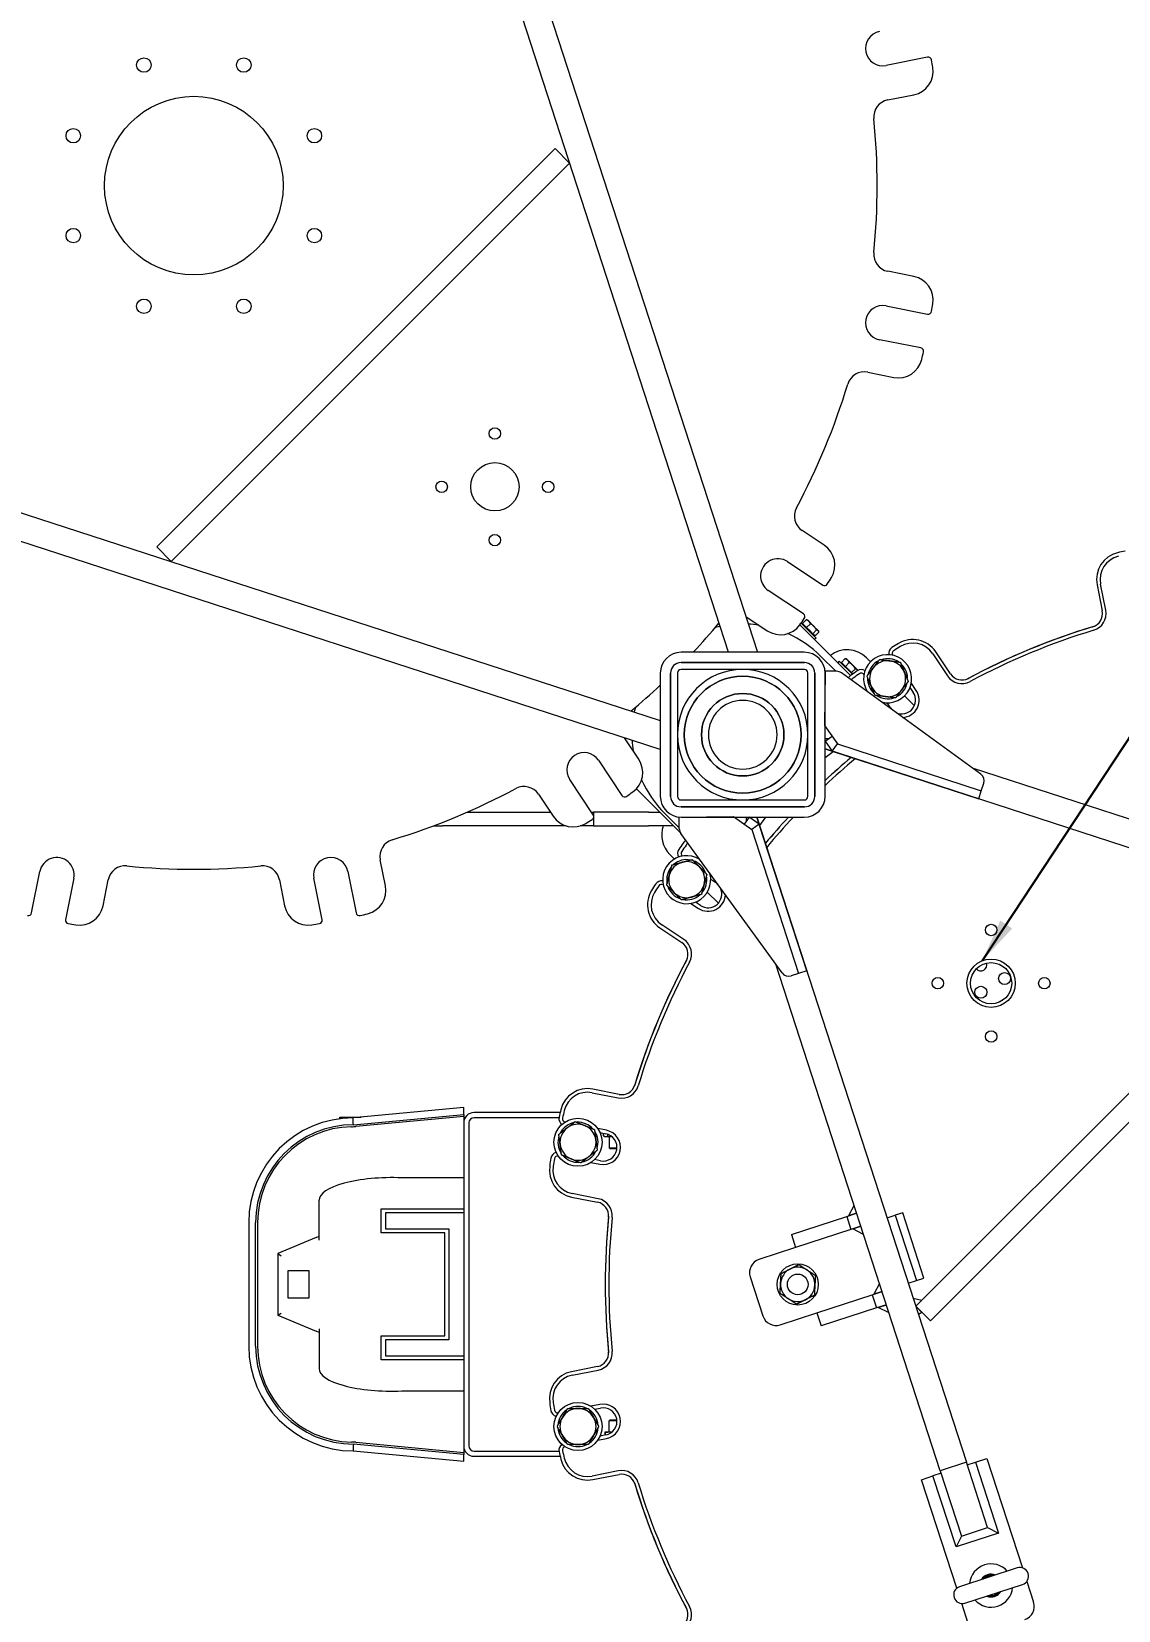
# Model space of a CAD drawing. Header units: inches. Extents: x 20 to 536, y 8 to 344.
# Drawn here: x 62.9 to 102.5, y 232.5 to 289.9 of the extents above; entities that cross this region are included whole.
import ezdxf

# ---------------------------------------------------------------- set-up
doc = ezdxf.new("R2010")
doc.units = ezdxf.units.IN
doc.header["$LTSCALE"] = 16
doc.header["$MEASUREMENT"] = 0
for name, color, linetype, lineweight in [('Dimension (ANSI)', 7, 'Continuous', 25), ('Symbol (ANSI)', 7, 'Continuous', 25), ('Visible', 7, 'Continuous', 18)]:
    doc.layers.add(name, color=color, linetype=linetype, lineweight=lineweight)
doc.styles.add('MEMCOR Medium', font='arial.ttf')
doc.dimstyles.new('Default (ANSI)', dxfattribs={"dimscale": 16, "dimtxt": 0.15, "dimasz": 0.098425, "dimexe": 0.125, "dimexo": 0.0625, "dimgap": 0.031496, "dimtad": 0, "dimtih": 1, "dimtoh": 1, "dimdec": 4, "dimrnd": 1e-08, "dimzin": 3, "dimdsep": 46, "dimlunit": 5, "dimtxsty": 'MEMCOR Medium', "dimcen": 0.09, "dimdle": 0.393701, "dimclrd": 256, "dimclre": 256, "dimclrt": 256, "dimadec": 0, "dimazin": 1, "dimtfac": 0.8, "dimtofl": 0, "dimtmove": 0, "dimatfit": 3, "dimfxl": 1, "dimfrac": 1, "dimtolj": 1, "dimtzin": 4, "dimlwd": -1, "dimlwe": -1, "dimarcsym": 0})
doc.dimstyles.new('Default (ANSI)$7', dxfattribs={"dimscale": 16, "dimtxt": 0.15, "dimasz": 0.098425, "dimexe": 0.125, "dimexo": 0.0625, "dimgap": 0.031496, "dimtad": 0, "dimtih": 1, "dimtoh": 1, "dimdec": 4, "dimrnd": 1e-08, "dimzin": 3, "dimdsep": 46, "dimlunit": 5, "dimtxsty": 'MEMCOR Medium', "dimcen": 0.09, "dimdle": 0.393701, "dimclrd": 256, "dimclre": 256, "dimclrt": 256, "dimadec": 0, "dimazin": 1, "dimtfac": 0.8, "dimtofl": 0, "dimtmove": 0, "dimatfit": 3, "dimfxl": 1, "dimfrac": 1, "dimtolj": 1, "dimtzin": 4, "dimlwd": -1, "dimlwe": -1, "dimarcsym": 0})

# ---------------------------------------------------------------- blocks, each defined once
blk = doc.blocks.new('*D27')
at = {"layer": 'Defpoints', "color": 0, "transparency": 16777216}
for p in [(109.281, 316.444), (88.802, 264.323)]:
    blk.add_point(p, dxfattribs=at)
at = {"layer": 'Dimension (ANSI)', "transparency": 16777216}
for p, q in [((113.734, 327.776), (109.857, 317.91)), ((115.851, 327.776), (113.734, 327.776))]:
    blk.add_line(p, q, dxfattribs=at)
blk.add_solid([(109.613, 318.006), (110.102, 317.814), (109.281, 316.444)], dxfattribs=at)
at = {"layer": 'Dimension (ANSI)', "transparency": 16777216, "insert": (116.355, 327.776), "char_height": 2.4, "attachment_point": 4, "style": 'MEMCOR Medium'}
blk.add_mtext('\\A1; \\fArial|b0|i0;\\H2.4000;R56 in\\P[R1422.4 mm]{\\P\\fArial|b0|i0;\\H2.4000;RADIAL CLEARANCE REQUIRED}', dxfattribs=at)

msp = doc.modelspace()

# ---------------------------------------------------------------- linework, layer by layer
at = {"layer": 'Visible'}
for p, q in [((88.283644, 267.323274), (80.627723, 290.885776)), ((81.57878, 291.194793), (89.335106, 267.323274)), ((95.532809, 288.968789), (94.022767, 288.668423)), ((94.080444, 287.415602), (95.030701, 287.60462)), ((67.475373, 271.153856), (81.971062, 285.649545)), ((81.971062, 285.649545), (82.501392, 285.119215)), ((82.501392, 285.119215), (68.005703, 270.623526)), ((95.030701, 280.993047), (94.080444, 281.182064)), ((94.022767, 279.929244), (95.532809, 279.628878)), ((95.286996, 278.393089), (93.776953, 278.693455)), ((93.350806, 277.513928), (94.301063, 277.32491)), ((62.239142, 272.497195), (85.801644, 264.841274)), ((91.770923, 271.216612), (90.965334, 271.75489)), ((85.801644, 263.789812), (61.930125, 271.546138)), ((68.005703, 270.623526), (67.475373, 271.153856)), ((90.432615, 270.619506), (91.712766, 269.764136)), ((91.012748, 268.716484), (89.732596, 269.571855)), ((101.698051, 269.775057), (101.887069, 268.8248)), ((102.014571, 268.850162), (101.825554, 269.800419)), ((88.910604, 268.629756), (89.693091, 268.106916)), ((90.881733, 268.320923), (92.728612, 266.474043)), ((91.47706, 267.838733), (90.929175, 268.386617)), ((90.981363, 268.36979), (91.117766, 268.506193)), ((91.054326, 268.296827), (90.981363, 268.36979)), ((91.008958, 268.342196), (90.991278, 268.324515)), ((91.127289, 268.223865), (91.054326, 268.296827)), ((91.127289, 268.223865), (91.263691, 268.360267)), ((91.163107, 268.496345), (91.141908, 268.502025)), ((91.208475, 268.450977), (91.163107, 268.496345)), ((91.394584, 268.264868), (91.208475, 268.450977)), ((91.547913, 268.111539), (91.394584, 268.264868)), ((91.240435, 268.110719), (91.127289, 268.223865)), ((91.353581, 267.997573), (91.240435, 268.110719)), ((91.353581, 267.997573), (91.489983, 268.133975)), ((91.393764, 267.95739), (91.353581, 267.997573)), ((91.406352, 267.944802), (91.388672, 267.927121)), ((91.433947, 267.917207), (91.393764, 267.95739)), ((91.47706, 267.838733), (91.420491, 267.782164)), ((91.433947, 267.917207), (91.570349, 268.053609)), ((91.560501, 268.098951), (91.547913, 268.111539)), ((91.560501, 268.098951), (91.566182, 268.077752)), ((91.041644, 267.323274), (86.561644, 267.323274)), ((92.192206, 266.631993), (91.651284, 267.172914)), ((93.303338, 267.121336), (93.45154, 266.973133)), ((95.717256, 267.270279), (96.255533, 266.46469)), ((96.363625, 266.536915), (95.825347, 267.342503)), ((85.801644, 266.563274), (85.801644, 262.083274)), ((86.176644, 262.078274), (86.176644, 266.568274)), ((86.176644, 266.568274), (86.176644, 262.078274)), ((86.426644, 266.568274), (86.426644, 264.323274)), ((86.556644, 266.948274), (91.046644, 266.948274)), ((91.046644, 266.948274), (86.556644, 266.948274)), ((88.801644, 266.698274), (86.556644, 266.698274)), ((91.046644, 266.698274), (88.801644, 266.698274)), ((91.176644, 264.323274), (91.176644, 266.568274)), ((91.426644, 266.568274), (91.426644, 262.078274)), ((91.426644, 262.078274), (91.426644, 266.568274)), ((91.802448, 266.636075), (91.781788, 264.663248)), ((91.801644, 262.083274), (91.801644, 266.563274)), ((91.801686, 266.563274), (91.801644, 266.563274)), ((92.220897, 266.631693), (91.802448, 266.636075)), ((92.317103, 266.99869), (92.260534, 266.942121)), ((92.794132, 266.52166), (92.317103, 266.99869)), ((97.464781, 262.890343), (92.394091, 266.574414)), ((92.395577, 266.955577), (92.531979, 267.091979)), ((92.46854, 266.882614), (92.395577, 266.955577)), ((92.423172, 266.927982), (92.405491, 266.910302)), ((92.541502, 266.809651), (92.46854, 266.882614)), ((92.541502, 266.809651), (92.677905, 266.946053)), ((92.654648, 266.696505), (92.541502, 266.809651)), ((92.577321, 267.082131), (92.556122, 267.087812)), ((92.622689, 267.036763), (92.577321, 267.082131)), ((92.808798, 266.850654), (92.622689, 267.036763)), ((92.767794, 266.583359), (92.654648, 266.696505)), ((92.767794, 266.583359), (92.904197, 266.719762)), ((92.807977, 266.543176), (92.767794, 266.583359)), ((92.814686, 266.536467), (92.807977, 266.543176)), ((92.962127, 266.697326), (92.808798, 266.850654)), ((92.974715, 266.684737), (92.962127, 266.697326)), ((92.974715, 266.684737), (92.980395, 266.663538)), ((94.890861, 266.041132), (95.012059, 265.859747)), ((95.12015, 265.931971), (94.937371, 266.205519)), ((93.889719, 265.505501), (93.912735, 265.471055)), ((94.180589, 265.304176), (94.059391, 265.485562)), ((94.68892, 265.735754), (95.050914, 265.373759)), ((86.426644, 264.323274), (86.426644, 262.078274)), ((91.176644, 262.078274), (91.176644, 264.323274)), ((91.781788, 264.663248), (92.255797, 263.986293)), ((91.801644, 264.090063), (92.057629, 264.269306)), ((85.018002, 263.431827), (84.495162, 264.214314)), ((91.801644, 264.188594), (91.942361, 264.188594)), ((91.801644, 264.090063), (92.059786, 263.721399)), ((115.26904, 256.180255), (91.801644, 263.805274)), ((91.801644, 263.805274), (92.059786, 263.721399)), ((91.801644, 263.492774), (92.098849, 263.708706)), ((92.059786, 263.721399), (92.255797, 263.986293)), ((92.059786, 263.721399), (92.098849, 263.708706)), ((92.098849, 263.708706), (97.39004, 261.989494)), ((92.255797, 263.986293), (97.486608, 262.286699)), ((83.553064, 263.392322), (84.408434, 262.11217)), ((97.150235, 263.118874), (115.578057, 257.131311)), ((83.360782, 261.412152), (82.505412, 262.692303)), ((97.486608, 262.286699), (97.573762, 262.554933)), ((81.370028, 262.159584), (81.908306, 261.353995)), ((86.533957, 260.756204), (84.932884, 262.357276)), ((86.556644, 261.948274), (88.801644, 261.948274)), ((88.801644, 261.948274), (91.046644, 261.948274)), ((97.39004, 261.989494), (97.486608, 262.286699)), ((78.778449, 261.507007), (81.806066, 261.507007)), ((83.297401, 261.507007), (83.373395, 261.507007)), ((85.373395, 261.507007), (83.373395, 261.507007)), ((83.373395, 261.507007), (83.373395, 261.387538)), ((85.373395, 261.507007), (85.783154, 261.507007)), ((85.952004, 261.473634), (86.492925, 260.932712)), ((91.046644, 261.698274), (86.556644, 261.698274)), ((86.556644, 261.698274), (91.046644, 261.698274)), ((77.544326, 261.007007), (77.873395, 261.007007)), ((82.371981, 261.007007), (77.873395, 261.007007)), ((83.373395, 261.007007), (82.891388, 261.007007)), ((83.373395, 261.303429), (83.373395, 261.007007)), ((83.373395, 261.007007), (85.373395, 261.007007)), ((86.283154, 261.007007), (85.373395, 261.007007)), ((86.488843, 261.32247), (88.46167, 261.34313)), ((86.493225, 260.904021), (86.488843, 261.32247)), ((86.561644, 261.323274), (91.041644, 261.323274)), ((86.561644, 261.323274), (86.561644, 261.323232)), ((88.46167, 261.34313), (89.138625, 260.869121)), ((89.034855, 261.323274), (88.855612, 261.067289)), ((88.936324, 261.182557), (88.936324, 261.323274)), ((89.403519, 261.065132), (89.034855, 261.323274)), ((89.403519, 261.065132), (89.138625, 260.869121)), ((89.138625, 260.869121), (90.838219, 255.63831)), ((89.319644, 261.323274), (96.944663, 237.855878)), ((89.403519, 261.065132), (89.319644, 261.323274)), ((89.416212, 261.026069), (89.403519, 261.065132)), ((89.632144, 261.323274), (89.416212, 261.026069)), ((91.135424, 255.734878), (89.416212, 261.026069)), ((90.234575, 255.660137), (86.550504, 260.730827)), ((75.800008, 258.823855), (75.610991, 259.774112)), ((86.313997, 259.798835), (86.147417, 259.965415)), ((62.92034, 257.837923), (63.220706, 259.347965)), ((64.456495, 259.102151), (64.156129, 257.592109)), ((73.49604, 257.592109), (73.195674, 259.102151)), ((74.431463, 259.347965), (74.73183, 257.837923)), ((87.653863, 259.212183), (87.619417, 259.235199)), ((87.639356, 259.065527), (87.820742, 258.944329)), ((65.520298, 258.094217), (65.709316, 259.044474)), ((71.942854, 259.044474), (72.131871, 258.094217)), ((87.916548, 258.196284), (87.514622, 258.59821)), ((86.919399, 258.187547), (87.192947, 258.004768)), ((87.265171, 258.112859), (87.083786, 258.234057)), ((95.101896, 243.527333), (109.597585, 258.023022)), ((86.660228, 256.869385), (85.854639, 257.407662)), ((110.127915, 257.492692), (95.632226, 242.997003)), ((85.782415, 257.299571), (86.588003, 256.761294)), ((95.993607, 237.546861), (90.006044, 255.974683)), ((90.838219, 255.63831), (90.569985, 255.551156)), ((91.135424, 255.734878), (90.838219, 255.63831)), ((83.324499, 251.299364), (84.274756, 251.110347)), ((84.300118, 251.237849), (83.349861, 251.426867)), ((78.648859, 250.762105), (74.620465, 250.384443)), ((74.632451, 250.13447), (78.648859, 250.511009)), ((78.648859, 250.511009), (78.648859, 250.762105)), ((78.648859, 250.511009), (78.648859, 250.439295)), ((82.158327, 250.577826), (79.023859, 250.577826)), ((74.135224, 250.411895), (74.913292, 250.411895)), ((74.135224, 250.351512), (74.135224, 250.411895)), ((78.648859, 250.439295), (74.723178, 250.071263)), ((78.648859, 250.439295), (78.648859, 248.304977)), ((78.836359, 250.202826), (78.836359, 238.447941)), ((82.115437, 250.390326), (79.023859, 250.390326)), ((83.848608, 249.93082), (83.525936, 249.995003)), ((83.609288, 249.845877), (83.823247, 249.803318)), ((83.7384, 249.726256), (83.7384, 249.820195)), ((83.788301, 249.701441), (83.759711, 249.714772)), ((83.788301, 249.701441), (83.814697, 249.701441)), ((83.814697, 249.701441), (84.040432, 249.701441)), ((83.890994, 249.726256), (83.890994, 249.784813)), ((83.944801, 249.701441), (83.944801, 249.29017)), ((83.280122, 248.759214), (83.602795, 248.69503)), ((83.628156, 248.822532), (83.414197, 248.865091)), ((83.944801, 249.29017), (84.225183, 249.29017)), ((83.983141, 249.251826), (83.944801, 249.29017)), ((84.221954, 249.251826), (83.983141, 249.251826)), ((78.648859, 248.200465), (76.390416, 248.200465)), ((78.648859, 248.304977), (78.648859, 248.200465)), ((78.648859, 248.200465), (78.648859, 247.075475)), ((83.545118, 247.44221), (82.594861, 247.631228)), ((73.385224, 245.940048), (73.385224, 247.387989)), ((75.648859, 246.200475), (75.648859, 247.075475)), ((75.648859, 247.075475), (78.648859, 247.075475)), ((78.648859, 247.075475), (78.648859, 246.928396)), ((82.5695, 247.503725), (83.519756, 247.314708)), ((92.853221, 247.211973), (92.652584, 246.8182)), ((70.826193, 246.575441), (70.826193, 242.075441)), ((71.076193, 242.075441), (71.076193, 246.575441)), ((71.147594, 246.575441), (71.147594, 242.075441)), ((75.795937, 246.928396), (75.795937, 246.347553)), ((78.648859, 246.928396), (75.795937, 246.928396)), ((78.648859, 246.928396), (78.648859, 241.722486)), ((90.572148, 246.142225), (92.588388, 246.797341)), ((92.588388, 246.797341), (92.949789, 246.914768)), ((92.588388, 246.797341), (92.742896, 246.321813)), ((92.949789, 246.914768), (92.652584, 246.8182)), ((93.104298, 246.43924), (92.742896, 246.321813)), ((92.807093, 246.342672), (93.104298, 246.43924)), ((94.055354, 246.748257), (94.352559, 246.844824)), ((94.625988, 246.933667), (94.352559, 246.844824)), ((94.352559, 246.844824), (95.125102, 244.467183)), ((95.398531, 244.556025), (94.625988, 246.933667)), ((73.272594, 246.028535), (71.885224, 245.450465)), ((73.272594, 246.028535), (73.385224, 246.075465)), ((77.961359, 246.200475), (75.648859, 246.200475)), ((75.795937, 246.347553), (78.108437, 246.347553)), ((77.961359, 242.450407), (77.961359, 246.200475)), ((78.108437, 246.347553), (78.108437, 242.303328)), ((90.572148, 246.142225), (90.726656, 245.666697)), ((92.742896, 246.321813), (90.726656, 245.666697)), ((93.200866, 246.142034), (92.807093, 246.342672)), ((71.885224, 245.450465), (71.885224, 243.200465)), ((71.885224, 245.450465), (72.010224, 245.367131)), ((90.726656, 245.666697), (89.395177, 245.234073)), ((72.260224, 244.825465), (73.010224, 244.825465)), ((72.260224, 243.825465), (72.260224, 244.825465)), ((73.010224, 244.825465), (73.010224, 243.825465)), ((89.074158, 244.604037), (89.537683, 243.177452)), ((93.780272, 244.358803), (93.579635, 243.96503)), ((94.827897, 244.370615), (95.125102, 244.467183)), ((95.125102, 244.467183), (95.398531, 244.556025)), ((73.010224, 243.825465), (72.260224, 243.825465)), ((91.499199, 243.289056), (93.515439, 243.944172)), ((93.515439, 243.944172), (93.87684, 244.061598)), ((93.515439, 243.944172), (93.669947, 243.468644)), ((93.87684, 244.061598), (93.579635, 243.96503)), ((94.031349, 243.58607), (93.669947, 243.468644)), ((93.734144, 243.489502), (94.031349, 243.58607)), ((95.005328, 243.824539), (95.322867, 243.748304)), ((95.322867, 243.748304), (95.101896, 243.527333)), ((71.885224, 243.200465), (72.010224, 243.283798)), ((71.885224, 243.200465), (73.272594, 242.622394)), ((90.16772, 242.856432), (91.499199, 243.289056)), ((91.499199, 243.289056), (91.653707, 242.813528)), ((93.669947, 243.468644), (91.653707, 242.813528)), ((94.127917, 243.288865), (93.734144, 243.489502)), ((95.101896, 243.527333), (95.632226, 242.997003)), ((95.101896, 243.527333), (95.322867, 243.306363)), ((95.322867, 243.306363), (95.198463, 243.230128)), ((73.385224, 242.575465), (73.272594, 242.622394)), ((73.385224, 242.710881), (73.385224, 241.262941)), ((75.648859, 242.450407), (77.961359, 242.450407)), ((75.648859, 241.575407), (75.648859, 242.450407)), ((75.795937, 242.303328), (75.795937, 241.722486)), ((78.108437, 242.303328), (75.795937, 242.303328)), ((78.648859, 241.575407), (75.648859, 241.575407)), ((75.795937, 241.722486), (78.648859, 241.722486)), ((78.648859, 241.722486), (78.648859, 241.575407)), ((78.648859, 241.575407), (78.648859, 240.450465)), ((83.519756, 241.336174), (82.5695, 241.147156)), ((82.594861, 241.019654), (83.545118, 241.208672)), ((76.390416, 240.450465), (78.648859, 240.450465)), ((78.648859, 240.450465), (78.648859, 240.345904)), ((78.648859, 240.345904), (78.648859, 238.211586)), ((83.602795, 239.955851), (83.280122, 239.891668)), ((83.414197, 239.78579), (83.628156, 239.828349)), ((83.983141, 239.398941), (83.944801, 239.360597)), ((84.225189, 239.360597), (83.944801, 239.360597)), ((83.944801, 238.949441), (83.944801, 239.360597)), ((83.983141, 239.398941), (84.221969, 239.398941)), ((78.648859, 238.139873), (74.632451, 238.516411)), ((74.723178, 238.579619), (78.648859, 238.211586)), ((83.525936, 238.655878), (83.848608, 238.720062)), ((83.823247, 238.847564), (83.609288, 238.805005)), ((83.780848, 238.924625), (83.780848, 238.83913)), ((83.788301, 238.949441), (83.788041, 238.94932)), ((83.78856, 238.949441), (83.788301, 238.949441)), ((83.971999, 238.949441), (83.78856, 238.949441)), ((83.796273, 238.924625), (83.796273, 238.842199)), ((84.040432, 238.949441), (83.971999, 238.949441)), ((74.620465, 238.266439), (78.648859, 237.888777)), ((78.648859, 238.211586), (78.648859, 238.139873)), ((78.648859, 237.888777), (78.648859, 238.139873)), ((79.023859, 238.260441), (82.115456, 238.260441)), ((79.023859, 238.072941), (82.158354, 238.072941)), ((96.944663, 237.855878), (95.993607, 237.546861)), ((97.717206, 235.478237), (96.944663, 237.855878)), ((96.975565, 237.760772), (97.27277, 237.85734)), ((97.27277, 237.85734), (97.688857, 237.992535)), ((97.27277, 237.85734), (98.110979, 235.277599)), ((97.688857, 237.992535), (98.98251, 234.01108)), ((84.274756, 237.540535), (83.324499, 237.351517)), ((83.349861, 237.224015), (84.300118, 237.413033)), ((95.311216, 237.219993), (95.727303, 237.355188)), ((96.024508, 237.451755), (95.727303, 237.355188)), ((96.565512, 234.775447), (95.727303, 237.355188)), ((95.993607, 237.546861), (96.766149, 235.16922)), ((96.594219, 233.271315), (95.311216, 237.219993)), ((98.110979, 235.277599), (96.565512, 234.775447)), ((96.766149, 235.16922), (96.565512, 234.775447)), ((96.766149, 235.16922), (97.717206, 235.478237)), ((97.717206, 235.478237), (98.110979, 235.277599)), ((98.794058, 234.009135), (96.69724, 233.327838)), ((96.891897, 232.728747), (98.988714, 233.410044)), ((99.142319, 233.51924), (99.388451, 232.761724)), ((97.010809, 231.989182), (96.775328, 232.71392))]:
    msp.add_line(p, q, dxfattribs=at)
for centre, radius in [((88.801644, 264.323274), 56), ((67.008385, 288.687233), 0.2635), ((70.643785, 288.687233), 0.2635), ((68.826085, 284.298833), 3.25), ((64.437685, 286.116533), 0.2635), ((73.214485, 286.116533), 0.2635), ((64.437685, 282.481133), 0.2635), ((73.214485, 282.481133), 0.2635), ((67.008385, 279.910433), 0.2635), ((70.643785, 279.910433), 0.2635), ((79.782585, 275.279833), 0.2085), ((79.782585, 273.342333), 0.88), ((77.845085, 273.342333), 0.2085), ((81.720085, 273.342333), 0.2085), ((79.782585, 271.404833), 0.2085), ((88.801644, 264.323274), 2.125), ((88.801644, 264.323274), 1.5), ((97.842977, 257.219441), 0.2085), ((97.842977, 255.281941), 0.88), ((97.842977, 255.281941), 0.75), ((98.333888, 255.452373), 0.21875), ((95.905477, 255.281941), 0.2085), ((97.467863, 254.952373), 0.21875), ((99.780477, 255.281941), 0.2085), ((97.842977, 253.344441), 0.2085), ((82.80747, 249.495573), 0.875), ((90.804677, 244.325441), 0.75), ((90.804677, 244.325441), 0.375127), ((90.804677, 244.325441), 0.375), ((82.80747, 239.155309), 0.875)]:
    msp.add_circle(centre, radius, dxfattribs=at)
for centre, radius, start, end in [((93.89986, 289.286317), 0.63, 101.25, 281.25), ((95.55622, 288.851095), 0.12, 9.66499849, 101.25), ((94.860972, 288.457903), 0.87, 281.25, 9.07630282), ((68.826085, 284.298833), 27.235, 9.07630282, 9.66499849), ((94.203351, 286.797708), 0.63, 101.25, 185.62372905), ((68.826085, 284.298833), 24.87, 354.37627095, 5.62372905), ((94.203351, 281.799959), 0.63, 174.37627095, 258.75), ((94.860972, 280.139763), 0.87, 350.92369718, 78.75), ((93.89986, 279.311349), 0.63, 78.75, 258.75), ((68.826085, 284.298833), 27.235, 350.33500151, 350.92369718), ((95.55622, 279.746572), 0.12, 258.75, 350.33500151), ((95.263585, 278.275394), 0.12, 347.16499849, 78.75), ((68.826085, 284.298833), 27.235, 346.57630282, 347.16499849), ((93.227899, 276.896033), 0.63, 78.75, 163.12372905), ((94.470791, 278.178193), 0.87, 258.75, 346.57630282), ((68.826085, 284.298833), 24.87, 331.87627095, 343.12372905), ((91.315344, 272.278715), 0.63, 151.87627095, 236.25), ((91.287577, 270.493234), 0.87, 328.42369718, 56.25), ((90.082605, 270.09568), 0.63, 56.24999879, 236.24999879), ((102.678837, 269.970148), 1, 103.42369718, 191.25), ((102.678837, 269.970148), 0.87, 103.42369718, 191.25), ((108.799477, 244.325441), 27.365, 102.83500151, 103.42369718), ((68.826085, 284.298833), 27.235, 327.83500151, 328.42369718), ((91.779435, 269.863912), 0.12, 236.25, 327.83500151), ((101.396677, 268.727255), 0.5, 286.87627095, 11.25), ((101.396677, 268.727255), 0.63, 286.87627095, 11.25), ((68.826085, 284.298833), 24.87, 316.95506323, 320.21870398), ((88.801644, 264.323274), 4.03, 101.81192252, 104.29404182), ((88.801644, 264.323274), 4.03, 81.6233646, 87.14945895), ((90.176437, 268.830294), 0.87, 236.25, 324.07630282), ((68.826085, 284.298833), 27.235, 324.07630282, 324.66499849), ((90.946079, 268.616708), 0.12, 324.66499849, 56.25), ((108.799477, 244.325441), 25.001221, 106.7970119, 118.2029881), ((108.799477, 244.325441), 25, 106.87627095, 118.12372905), ((88.801644, 264.323274), 4.03, 45, 65.93042427), ((94.993878, 266.786933), 1, 33.75, 121.57630282), ((108.799477, 244.325441), 24.87, 106.87627095, 118.12372905), ((86.561644, 266.563274), 0.76, 90, 180), ((91.041644, 266.563274), 0.76, 0, 90), ((92.596231, 266.414229), 1, 45, 127.18915753), ((94.076188, 266.360401), 0.875, 255.23842805, 212.76157195), ((94.364556, 267.278791), 0.25, 122.16499849, 190.23355832), ((108.799477, 244.325441), 27.365, 121.57630282, 122.16499849), ((94.364556, 267.278791), 0.12, 122.16499849, 211.95357801), ((108.799477, 244.325441), 27.235, 121.57630282, 122.16499849), ((94.993878, 266.786933), 0.87, 33.75, 121.57630282), ((86.556644, 266.568274), 0.38, 90, 180), ((86.556644, 266.568274), 0.38, 90, 180), ((88.801644, 264.323274), 2.375, 90, 180), ((86.556644, 266.568274), 0.13, 90, 180), ((88.801644, 264.323274), 2.375, 0, 90), ((91.046644, 266.568274), 0.38, 0, 90), ((91.046644, 266.568274), 0.38, 0, 90), ((91.046644, 266.568274), 0.13, 0, 90), ((92.217756, 266.331709), 0.3, 54, 89.4), ((108.799477, 244.325441), 27.365, 125.33500151, 125.92369718), ((108.799477, 244.325441), 27.235, 125.33500151, 125.92369718), ((93.117352, 266.445436), 0.25, 57.26644169, 125.33500151), ((93.117352, 266.445436), 0.12, 35.54642199, 125.33500151), ((94.076188, 266.360401), 0.7295, 116.55914134, 168.44085866), ((94.076188, 266.360401), 0.656, 142.5, 202.5), ((94.076188, 266.360401), 0.656, 82.5, 142.5), ((94.076188, 266.360401), 0.7295, 56.55914134, 108.44085866), ((94.076188, 266.360401), 0.656, 22.5, 82.5), ((94.076188, 266.360401), 0.7295, 356.55914134, 48.44085866), ((94.076188, 266.360401), 0.656, 322.5, 22.5), ((96.779359, 266.8147), 0.5, 213.75, 298.12372905), ((68.826085, 284.298833), 24.87, 309.78129602, 313.04493677), ((88.801644, 264.323274), 2.125, 0, 180), ((93.330938, 265.675793), 1, 125.92369718, 133.84363124), ((93.330938, 265.675793), 0.87, 125.92369718, 132.30603479), ((94.076188, 266.360401), 0.7295, 176.55914134, 228.44085866), ((94.076188, 266.360401), 0.656, 202.5, 262.5), ((94.076188, 266.360401), 0.656, 262.5, 322.5), ((94.076188, 266.360401), 0.7295, 296.55914134, 348.44085866), ((96.779359, 266.8147), 0.63, 213.75, 298.12372905), ((88.801644, 264.323274), 1.5, 0, 180), ((88.801644, 264.323274), 1.25, 0, 180), ((94.076188, 266.360401), 0.7295, 236.55914134, 288.44085866), ((94.596324, 265.581961), 0.5, 244.5618626, 33.75), ((94.596324, 265.581961), 0.63, 272.72070396, 33.75), ((88.801644, 264.323274), 4.03, 165.70595818, 168.18807748), ((94.596324, 265.581961), 0.5, 213.75, 223.4381374), ((88.801644, 264.323274), 2.375, 180, 270), ((88.801644, 264.323274), 2.125, 180, 0), ((88.801644, 264.323274), 1.5, 180, 0), ((88.801644, 264.323274), 1.25, 180, 0), ((88.801644, 264.323274), 2.375, 270, 0), ((83.029238, 263.042313), 0.63, 33.75000085, 213.75), ((88.801644, 264.323274), 4.03, 182.85054105, 188.3766354), ((84.294624, 262.948481), 0.87, 305.92369718, 33.75), ((108.799477, 244.325441), 25.001221, 129.93194563, 132.83427514), ((108.799477, 244.325441), 25, 129.93019171, 132.83687059), ((108.799477, 244.325441), 24.87, 129.74234516, 133.11519249), ((88.801644, 264.323274), 4.03, 204.06957573, 225), ((97.288445, 262.647638), 0.3, 342, 54), ((68.826085, 284.298833), 24.87, 286.87627095, 298.12372905), ((80.846203, 261.809574), 0.63, 33.75, 118.12372905), ((84.50821, 262.178839), 0.12, 213.75, 305.33500151), ((68.826085, 284.298833), 27.235, 305.33500151, 305.92369718), ((86.561644, 262.083274), 0.76, 180, 270), ((86.556644, 262.078274), 0.38, 180, 270), ((86.556644, 262.078274), 0.38, 180, 270), ((86.556644, 262.078274), 0.13, 180, 270), ((91.041644, 262.083274), 0.76, 270, 0), ((91.046644, 262.078274), 0.38, 270, 0), ((91.046644, 262.078274), 0.13, 270, 0), ((91.046644, 262.078274), 0.38, 270, 0), ((82.631684, 261.837341), 0.87, 213.75, 301.57630282), ((83.261006, 261.345483), 0.12, 302.16499849, 33.75), ((68.826085, 284.298833), 27.235, 301.57630282, 302.16499849), ((86.854524, 260.672522), 1, 160.45874597, 225), ((86.793209, 260.907162), 0.3, 180.6, 216), ((108.799477, 244.325441), 25.001221, 137.16572486, 140.06805437), ((108.799477, 244.325441), 25, 137.16312941, 140.06980829), ((108.799477, 244.325441), 24.87, 136.88480751, 140.25765484), ((76.228885, 259.897019), 0.63, 106.87627095, 191.25), ((108.799477, 244.325441), 27.365, 144.07630282, 144.66499849), ((108.799477, 244.325441), 27.235, 144.07630282, 144.66499849), ((87.449125, 259.79398), 1, 136.15636876, 144.07630282), ((87.449125, 259.79398), 0.87, 137.69396521, 144.07630282), ((63.838601, 259.225058), 0.63, 348.75, 168.75), ((73.813569, 259.225058), 0.63, 11.25, 191.25), ((86.764517, 259.04873), 0.875, 57.23842805, 14.76157195), ((86.764517, 259.04873), 0.656, 105, 165), ((86.764517, 259.04873), 0.7295, 79.05914134, 130.94085866), ((86.679482, 260.007566), 0.25, 144.66499849, 212.73355832), ((86.679482, 260.007566), 0.12, 144.66499849, 234.45357801), ((86.764517, 259.04873), 0.656, 45, 105), ((86.764517, 259.04873), 0.7295, 19.05914134, 70.94085866), ((66.327211, 258.921567), 0.63, 84.37627095, 168.75), ((68.826085, 284.298833), 24.87, 264.37627095, 275.62372905), ((71.324959, 258.921567), 0.63, 11.25, 95.62372905), ((86.764517, 259.04873), 0.7295, 139.05914134, 190.94085866), ((86.764517, 259.04873), 0.656, 165, 225), ((86.764517, 259.04873), 0.656, 345, 45), ((86.764517, 259.04873), 0.7295, 319.05914134, 10.94085866), ((74.946725, 258.654127), 0.87, 283.42369718, 11.25), ((86.337985, 258.13104), 1, 148.42369718, 236.25), ((86.337985, 258.13104), 0.87, 148.42369718, 236.25), ((108.799477, 244.325441), 27.365, 147.83500151, 148.42369718), ((108.799477, 244.325441), 27.235, 147.83500151, 148.42369718), ((85.846127, 258.760362), 0.25, 79.76644169, 147.83500151), ((85.846127, 258.760362), 0.12, 58.04642199, 147.83500151), ((86.764517, 259.04873), 0.7295, 199.05914134, 250.94085866), ((86.764517, 259.04873), 0.656, 225, 285), ((86.764517, 259.04873), 0.7295, 259.05914134, 310.94085866), ((86.764517, 259.04873), 0.656, 285, 345), ((87.542957, 258.528594), 0.63, 236.25, 357.27929604), ((87.542957, 258.528594), 0.5, 236.25, 25.4381374), ((87.542957, 258.528594), 0.5, 46.5618626, 56.25), ((64.667015, 258.263946), 0.87, 260.92369718, 348.75), ((72.985155, 258.263946), 0.87, 191.25, 279.07630282), ((62.802646, 257.861333), 0.12, 257.16499849, 348.75), ((64.273824, 257.568698), 0.12, 168.75, 260.33500151), ((68.826085, 284.298833), 27.235, 260.33500151, 260.92369718), ((68.826085, 284.298833), 27.235, 279.07630282, 279.66499849), ((73.378346, 257.568698), 0.12, 279.66499849, 11.25), ((74.849524, 257.861333), 0.12, 191.25, 282.83500151), ((68.826085, 284.298833), 27.235, 282.83500151, 283.42369718), ((86.310218, 256.345559), 0.5, 331.87627095, 56.25), ((86.310218, 256.345559), 0.63, 331.87627095, 56.25), ((108.799477, 244.325441), 25.001221, 151.7970119, 163.2029881), ((108.799477, 244.325441), 25, 151.87627095, 163.12372905), ((108.799477, 244.325441), 24.87, 151.87627095, 163.12372905), ((90.47728, 255.836473), 0.3, 216, 288), ((97.467876, 255.952351), 0.21875, 222.20956389, 16.24542178), ((98.333876, 254.452395), 0.21875, 109.98927997, 131.24204091), ((83.15477, 250.446081), 1, 78.75, 166.57630282), ((83.15477, 250.446081), 0.87, 78.75, 166.57630282), ((84.397663, 251.728241), 0.63, 258.75, 343.12372905), ((84.397663, 251.728241), 0.5, 258.75, 343.12372905), ((79.023859, 250.202826), 0.375, 90, 180), ((108.799477, 244.325441), 27.365, 166.57630282, 167.16499849), ((108.799477, 244.325441), 27.235, 166.57630282, 167.16499849), ((74.635224, 246.575441), 3.809031, 90.22200867, 180), ((74.635224, 246.575441), 3.559031, 90.04463412, 180), ((74.635224, 246.575441), 3.48763, 91.12702033, 180), ((74.524829, 252.186985), 2.125, 271.12702033, 275.35582504), ((79.023859, 250.202826), 0.1875, 90, 180), ((82.361977, 250.34888), 0.25, 167.16499849, 235.23355832), ((82.80747, 249.495573), 0.656, 127.5, 187.5), ((82.80747, 249.495573), 0.7295, 101.55914134, 153.44085866), ((82.361977, 250.34888), 0.12, 167.16499849, 256.95357801), ((82.80747, 249.495573), 0.656, 67.5, 127.5), ((82.80747, 249.495573), 0.7295, 41.55914134, 93.44085866), ((82.80747, 249.495573), 0.656, 7.5, 67.5), ((82.80747, 249.495573), 0.7295, 341.55914134, 33.44085866), ((83.725702, 249.312925), 0.63, 258.75, 78.75), ((82.80747, 249.495573), 0.7295, 161.55914134, 213.44085866), ((82.80747, 249.495573), 0.656, 187.5, 247.5), ((82.80747, 249.495573), 0.656, 307.5, 7.5), ((83.725702, 249.312925), 0.5, 258.75, 78.75), ((108.799477, 244.325441), 27.365, 170.33500151, 170.92369718), ((82.069342, 248.877702), 0.25, 102.26644169, 170.33500151), ((108.799477, 244.325441), 27.235, 170.33500151, 170.92369718), ((82.069342, 248.877702), 0.12, 80.54642199, 170.33500151), ((82.80747, 249.495573), 0.7295, 221.55914134, 273.44085866), ((82.80747, 249.495573), 0.656, 247.5, 307.5), ((82.80747, 249.495573), 0.7295, 281.55914134, 333.44085866), ((82.76459, 248.484511), 1, 170.92369718, 258.75), ((82.76459, 248.484511), 0.87, 170.92369718, 258.75), ((83.422211, 246.824315), 0.5, 354.37627095, 78.75), ((83.422211, 246.824315), 0.63, 354.37627095, 78.75), ((108.799477, 244.325441), 25.001221, 174.2970119, 185.7029881), ((108.799477, 244.325441), 25, 174.37627095, 185.62372905), ((108.799477, 244.325441), 24.87, 174.37627095, 185.62372905), ((89.549686, 244.758545), 0.5, 108, 198), ((90.804677, 244.325441), 0.625, 116.93132787, 176.93132787), ((90.804677, 244.325441), 0.625, 56.93132787, 116.93132787), ((90.804677, 244.325441), 0.625, 356.93132787, 56.93132787), ((90.804677, 244.325441), 0.625, 176.93132787, 236.93132787), ((90.804677, 244.325441), 0.625, 296.93132787, 356.93132787), ((90.804677, 244.325441), 0.625, 236.93132787, 296.93132787), ((90.013211, 243.33196), 0.5, 198, 288), ((74.635224, 242.075441), 3.809031, 180, 269.77799133), ((74.635224, 242.075441), 3.559031, 180, 269.95536588), ((74.635224, 242.075441), 3.48763, 180, 268.87297967), ((83.422211, 241.826567), 0.5, 281.25, 5.62372905), ((83.422211, 241.826567), 0.63, 281.25, 5.62372905), ((82.76459, 240.166371), 1, 101.25, 189.07630282), ((82.76459, 240.166371), 0.87, 101.25, 189.07630282), ((108.799477, 244.325441), 27.365, 189.07630282, 189.66499849), ((82.069342, 239.77318), 0.25, 189.66499849, 257.73355832), ((108.799477, 244.325441), 27.235, 189.07630282, 189.66499849), ((82.069342, 239.77318), 0.12, 189.66499849, 279.45357801), ((82.80747, 239.155309), 0.7295, 124.05914134, 175.94085866), ((82.80747, 239.155309), 0.656, 90, 150), ((82.80747, 239.155309), 0.7295, 64.05914134, 115.94085866), ((82.80747, 239.155309), 0.656, 30, 90), ((82.80747, 239.155309), 0.7295, 4.05914134, 55.94085866), ((83.725702, 239.337957), 0.63, 281.25, 101.25), ((83.725702, 239.337957), 0.5, 281.25, 101.25), ((82.80747, 239.155309), 0.7295, 184.05914134, 235.94085866), ((82.80747, 239.155309), 0.656, 150, 210), ((82.80747, 239.155309), 0.7295, 304.05914134, 355.94085866), ((82.80747, 239.155309), 0.656, 330, 30), ((74.524829, 236.463896), 2.125, 84.64417496, 88.87297967), ((79.023859, 238.447941), 0.375, 180, 270), ((79.023859, 238.447941), 0.1875, 180, 270), ((82.361977, 238.302002), 0.25, 124.76644169, 192.83500151), ((82.80747, 239.155309), 0.656, 210, 270), ((82.361977, 238.302002), 0.12, 103.04642199, 192.83500151), ((82.80747, 239.155309), 0.7295, 244.05914134, 295.94085866), ((82.80747, 239.155309), 0.656, 270, 330), ((108.799477, 244.325441), 27.365, 192.83500151, 193.42369718), ((83.15477, 238.2048), 1, 193.42369718, 281.25), ((108.799477, 244.325441), 27.235, 192.83500151, 193.42369718), ((83.15477, 238.2048), 0.87, 193.42369718, 281.25), ((84.397663, 236.92264), 0.63, 16.87627095, 101.25), ((84.397663, 236.92264), 0.5, 16.87627095, 101.25), ((108.799477, 244.325441), 25.001221, 196.7970119, 208.2029881), ((108.799477, 244.325441), 25, 196.87627095, 208.12372905), ((108.799477, 244.325441), 24.87, 196.87627095, 208.12372905), ((97.842977, 233.368941), 0.787402, 41.57817848, 174.42182152), ((97.842977, 233.368941), 0.415343, 67.31583472, 148.68416528), ((98.891386, 233.709589), 0.314961, 288, 108), ((96.794568, 233.028292), 0.314961, 108, 288), ((97.842977, 233.368941), 0.787402, 221.57817848, 354.42182152), ((97.842977, 233.368941), 0.375, 75.12903493, 140.87096507), ((97.842977, 233.368941), 0.3625, 78.32607559, 137.67392441), ((97.842977, 233.368941), 0.415343, 247.31583472, 328.68416528), ((97.842977, 233.368941), 0.375, 255.12903493, 320.87096507), ((97.842977, 233.368941), 0.3625, 258.32607559, 317.67392441), ((98.912922, 232.607216), 0.5, 288, 18), ((86.310218, 232.305323), 0.5, 303.75, 28.12372905), ((86.310218, 232.305323), 0.63, 303.75, 28.12372905)]:
    msp.add_arc(centre, radius, start, end, dxfattribs=at)
for centre, start_param, end_param in [((76.017041, 247.387989), 1.42844633, 3.141592654), ((76.017041, 241.262941), 3.141592654, 4.854738977)]:
    msp.add_ellipse(centre, major_axis=(2.631817, 0), ratio=0.311867359, start_param=start_param, end_param=end_param, dxfattribs=at)
for points, weights in [([(91.117766, 268.506193), (91.131182, 268.504899), (91.141908, 268.502025)], [1, 1.01264716336, 1.01686585215]), ([(91.208475, 268.450977), (91.174613, 268.484839), (91.117766, 268.506193)], [1, 1.0379548493, 1]), ([(91.263691, 268.360267), (91.242338, 268.417115), (91.208475, 268.450977)], [1, 1.0379548493, 1]), ([(91.394584, 268.264868), (91.342073, 268.317379), (91.263691, 268.360267)], [1, 1.0379548493, 1]), ([(91.489983, 268.133975), (91.447095, 268.212357), (91.394584, 268.264868)], [1, 1.0379548493, 1]), ([(91.547913, 268.111539), (91.529264, 268.130188), (91.489983, 268.133975)], [1, 1.0379548493, 1]), ([(91.570349, 268.053609), (91.566562, 268.09289), (91.547913, 268.111539)], [1, 1.0379548493, 1]), ([(92.531979, 267.091979), (92.545395, 267.090686), (92.556122, 267.087812)], [1, 1.01264716336, 1.01686585215]), ([(92.622689, 267.036763), (92.588827, 267.070625), (92.531979, 267.091979)], [1, 1.0379548493, 1]), ([(92.677905, 266.946053), (92.656551, 267.002901), (92.622689, 267.036763)], [1, 1.0379548493, 1]), ([(92.808798, 266.850654), (92.756286, 266.903166), (92.677905, 266.946053)], [1, 1.0379548493, 1]), ([(92.904197, 266.719762), (92.861309, 266.798143), (92.808798, 266.850654)], [1, 1.0379548493, 1]), ([(92.962127, 266.697326), (92.943478, 266.715975), (92.904197, 266.719762)], [1, 1.0379548493, 1]), ([(92.982203, 266.655756), (92.976848, 266.682604), (92.962127, 266.697326)], [1.01289105011, 1.02972469008, 1]), ([(93.325184, 266.459272), (93.448743, 266.620297), (93.555748, 266.759748)], [1, 1.0379548493, 1]), ([(93.555748, 266.759748), (93.662753, 266.8992), (93.786311, 267.060224)], [1, 1.0379548493, 1]), ([(93.786311, 267.060224), (93.987542, 267.033732), (94.161813, 267.010789)], [1, 1.0379548493, 1]), ([(94.161813, 267.010789), (94.336084, 266.987846), (94.537314, 266.961353)], [1, 1.0379548493, 1]), ([(94.537314, 266.961353), (94.614987, 266.773836), (94.682253, 266.611441)], [1, 1.0379548493, 1]), ([(94.682253, 266.611441), (94.749519, 266.449047), (94.827191, 266.261529)], [1, 1.0379548493, 1]), ([(93.470123, 266.109361), (93.402857, 266.271755), (93.325184, 266.459272)], [1, 1.0379548493, 1]), ([(93.615061, 265.759449), (93.537389, 265.946966), (93.470123, 266.109361)], [1, 1.0379548493, 1]), ([(94.596627, 265.961053), (94.489623, 265.821602), (94.366064, 265.660577)], [1, 1.0379548493, 1]), ([(94.827191, 266.261529), (94.703632, 266.100505), (94.596627, 265.961053)], [1, 1.0379548493, 1]), ([(93.990562, 265.710013), (93.816292, 265.732956), (93.615061, 265.759449)], [1, 1.0379548493, 1]), ([(94.366064, 265.660577), (94.164833, 265.68707), (93.990562, 265.710013)], [1, 1.0379548493, 1]), ([(86.228895, 259.584352), (86.424947, 259.636884), (86.594732, 259.682378)], [1, 1.0379548493, 1]), ([(86.594732, 259.682378), (86.764517, 259.727872), (86.960568, 259.780403)], [1, 1.0379548493, 1]), ([(86.960568, 259.780403), (87.104088, 259.636884), (87.228379, 259.512593)], [1, 1.0379548493, 1]), ([(86.032844, 258.852679), (86.085376, 259.04873), (86.13087, 259.218516)], [1, 1.0379548493, 1]), ([(86.13087, 259.218516), (86.176364, 259.388301), (86.228895, 259.584352)], [1, 1.0379548493, 1]), ([(87.228379, 259.512593), (87.352671, 259.388301), (87.49619, 259.244782)], [1, 1.0379548493, 1]), ([(87.49619, 259.244782), (87.443658, 259.04873), (87.398164, 258.878945)], [1, 1.0379548493, 1]), ([(86.300655, 258.584868), (86.176364, 258.70916), (86.032844, 258.852679)], [1, 1.0379548493, 1]), ([(86.568466, 258.317058), (86.424947, 258.460577), (86.300655, 258.584868)], [1, 1.0379548493, 1]), ([(87.300139, 258.513109), (87.104088, 258.460577), (86.934302, 258.415083)], [1, 1.0379548493, 1]), ([(87.398164, 258.878945), (87.352671, 258.70916), (87.300139, 258.513109)], [1, 1.0379548493, 1]), ([(86.934302, 258.415083), (86.764517, 258.369589), (86.568466, 258.317058)], [1, 1.0379548493, 1]), ([(82.107646, 249.785449), (82.268671, 249.909008), (82.408122, 250.016012)], [1, 1.0379548493, 1]), ([(82.408122, 250.016012), (82.547573, 250.123017), (82.708598, 250.246576)], [1, 1.0379548493, 1]), ([(82.708598, 250.246576), (82.896115, 250.168904), (83.05851, 250.101638)], [1, 1.0379548493, 1]), ([(83.05851, 250.101638), (83.220905, 250.034372), (83.408422, 249.956699)], [1, 1.0379548493, 1]), ([(83.408422, 249.956699), (83.434914, 249.755469), (83.457857, 249.581198)], [1, 1.0379548493, 1]), ([(82.157082, 249.409947), (82.134139, 249.584218), (82.107646, 249.785449)], [1, 1.0379548493, 1]), ([(82.206517, 249.034446), (82.180025, 249.235677), (82.157082, 249.409947)], [1, 1.0379548493, 1]), ([(83.457857, 249.581198), (83.480801, 249.406927), (83.507293, 249.205696)], [1, 1.0379548493, 1]), ([(83.7384, 249.726256), (83.779287, 249.701441), (83.814697, 249.701441)], [1, 1.0379548493, 1]), ([(83.814697, 249.701441), (83.850106, 249.701441), (83.890994, 249.726256)], [1, 1.0379548493, 1]), ([(83.890994, 249.726256), (83.969572, 249.707781), (84.038338, 249.703128)], [1, 1.02798582185, 1.01470122692]), ([(82.556429, 248.889508), (82.394035, 248.956774), (82.206517, 249.034446)], [1, 1.0379548493, 1]), ([(82.906341, 248.744569), (82.718824, 248.822242), (82.556429, 248.889508)], [1, 1.0379548493, 1]), ([(83.206817, 248.975133), (83.067366, 248.868128), (82.906341, 248.744569)], [1, 1.0379548493, 1]), ([(83.507293, 249.205696), (83.346268, 249.082138), (83.206817, 248.975133)], [1, 1.0379548493, 1]), ([(90.180573, 244.358899), (90.189538, 244.526127), (90.19989, 244.719225)], [1, 1.0379548493, 1]), ([(90.19989, 244.719225), (90.372295, 244.806809), (90.521601, 244.88266)], [1, 1.0379548493, 1]), ([(90.521601, 244.88266), (90.670907, 244.95851), (90.843311, 245.046094)], [1, 1.0379548493, 1]), ([(90.843311, 245.046094), (91.005363, 244.94058), (91.145705, 244.849202)], [1, 1.0379548493, 1]), ([(91.145705, 244.849202), (91.286046, 244.757824), (91.448098, 244.652309)], [1, 1.0379548493, 1]), ([(90.161256, 243.998572), (90.171608, 244.191671), (90.180573, 244.358899)], [1, 1.0379548493, 1]), ([(91.428781, 244.291983), (91.419816, 244.124755), (91.409464, 243.931656)], [1, 1.0379548493, 1]), ([(91.448098, 244.652309), (91.437746, 244.459211), (91.428781, 244.291983)], [1, 1.0379548493, 1]), ([(90.46365, 243.80168), (90.323309, 243.893058), (90.161256, 243.998572)], [1, 1.0379548493, 1]), ([(90.766043, 243.604788), (90.603991, 243.710302), (90.46365, 243.80168)], [1, 1.0379548493, 1]), ([(91.087754, 243.768222), (90.938447, 243.692372), (90.766043, 243.604788)], [1, 1.0379548493, 1]), ([(91.409464, 243.931656), (91.23706, 243.844072), (91.087754, 243.768222)], [1, 1.0379548493, 1]), ([(82.239357, 239.483309), (82.327244, 239.635534), (82.428728, 239.811309)], [1, 1.0379548493, 1]), ([(82.428728, 239.811309), (82.631695, 239.811309), (82.80747, 239.811309)], [1, 1.0379548493, 1]), ([(82.80747, 239.811309), (82.983244, 239.811309), (83.186211, 239.811309)], [1, 1.0379548493, 1]), ([(83.186211, 239.811309), (83.287695, 239.635534), (83.375582, 239.483309)], [1, 1.0379548493, 1]), ([(82.049986, 239.155309), (82.15147, 239.331084), (82.239357, 239.483309)], [1, 1.0379548493, 1]), ([(82.239357, 238.827309), (82.15147, 238.979534), (82.049986, 239.155309)], [1, 1.0379548493, 1]), ([(83.375582, 239.483309), (83.46347, 239.331084), (83.564953, 239.155309)], [1, 1.0379548493, 1]), ([(83.564953, 239.155309), (83.46347, 238.979534), (83.375582, 238.827309)], [1, 1.0379548493, 1]), ([(82.428728, 238.499309), (82.327244, 238.675084), (82.239357, 238.827309)], [1, 1.0379548493, 1]), ([(82.80747, 238.499309), (82.631695, 238.499309), (82.428728, 238.499309)], [1, 1.0379548493, 1]), ([(83.186211, 238.499309), (82.983244, 238.499309), (82.80747, 238.499309)], [1, 1.0379548493, 1]), ([(83.375582, 238.827309), (83.287695, 238.675084), (83.186211, 238.499309)], [1, 1.0379548493, 1]), ([(83.78856, 238.949441), (83.784981, 238.949441), (83.780848, 238.924625)], [1, 1.0379548493, 1]), ([(83.796273, 238.924625), (83.79214, 238.949441), (83.78856, 238.949441)], [1, 1.0379548493, 1]), ([(83.971999, 238.949441), (83.890444, 238.949441), (83.796273, 238.924625)], [1, 1.0379548493, 1]), ([(84.036046, 238.945928), (84.003676, 238.949441), (83.971999, 238.949441)], [1.01787691037, 1.01440742171, 1])]:
    msp.add_rational_spline(points, weights, degree=2, dxfattribs=at)
for points in [[(74.632451, 250.13447), (74.628523, 250.217769), (74.624522, 250.301153), (74.620465, 250.384443)], [(74.632451, 238.516411), (74.628523, 238.433112), (74.624522, 238.349728), (74.620465, 238.266439)]]:
    msp.add_open_spline(points, degree=3, dxfattribs=at)

# ---------------------------------------------------------------- dimensions: what is measured, and where the dimension line sits
at = {"layer": 'Dimension (ANSI)'}
dim = msp.add_radius_dim(center=(88.801644, 264.323274), mpoint=(109.281443, 316.444074), text=' \\fArial|b0|i0;\\H2.4000;<> in\\X[R1422.4 mm]{\\P\\fArial|b0|i0;\\H2.4000;RADIAL CLEARANCE REQUIRED}', dimstyle='Default (ANSI)', override={"dimgap": 0.031496, "dimdec": 4, "dimlfac": 1, "dimpost": '', "dimcen": 0, "dimtol": 0, "dimlim": 0, "dimtp": 0, "dimtm": 0, "dimtdec": 2}, dxfattribs=at)
dim.commit()
dim.dimension.update_dxf_attribs({"geometry": '*D27', "text_midpoint": (142.216836, 327.776043), "dimtype": 164})

# ---------------------------------------------------------------- leaders
at = {"layer": 'Symbol (ANSI)', "annotation_type": 0, "has_hookline": 1, "hookline_direction": 0, "text_width": 45.193999}
msp.add_leader([(97.527248, 256.103351), (134.179115, 311.703794), (135.753918, 311.703794)], dimstyle='Default (ANSI)$7', override={"dimtad": 0}, dxfattribs=at)

doc.saveas('drawing.dxf')
